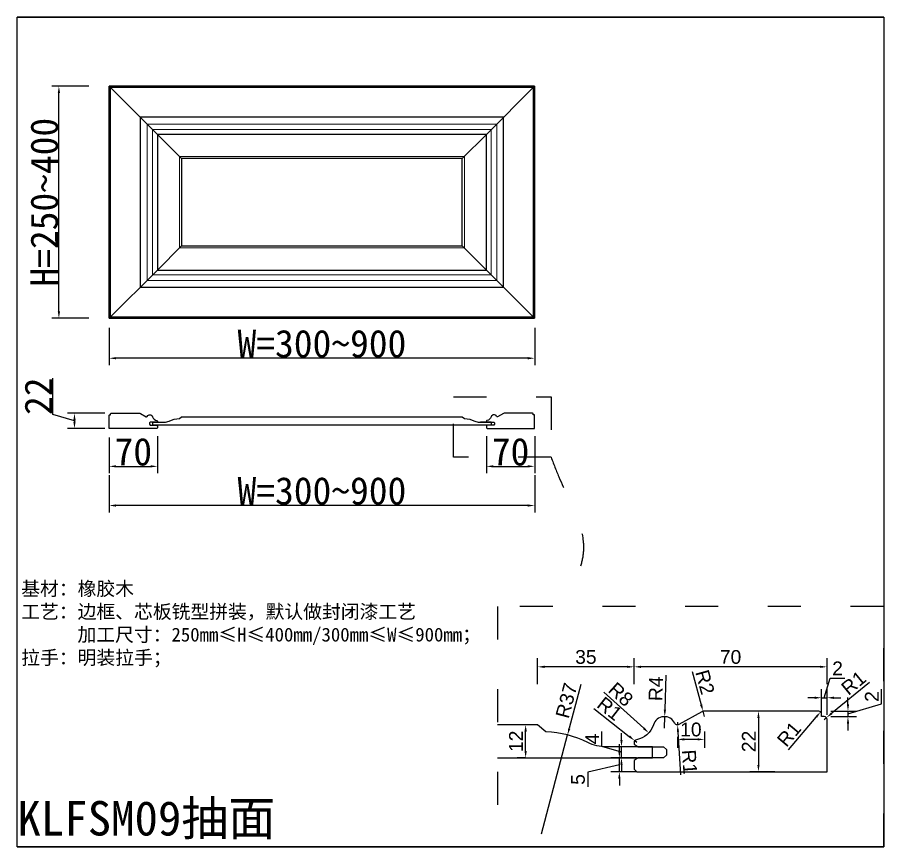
# Model space of a CAD drawing. Header units: inches. Extents: x 49347 to 63816, y 8487 to 15335.
# Drawn here: x 52449 to 53706, y 10398 to 11602 of the extents above; entities that cross this region are included whole.
import ezdxf

# ---------------------------------------------------------------- set-up
doc = ezdxf.new("R2010")
doc.units = ezdxf.units.IN
doc.header["$LTSCALE"] = 4
doc.linetypes.add('100', pattern=[30, 12, -18])
doc.layers.add('主色线', color=29, linetype='Continuous', lineweight=5)
doc.layers.add('粗实线', color=7, linetype='Continuous')
doc.styles.add('KLF-1_宋体', font='SimSun.ttf')
doc.styles.get("Standard").update_dxf_attribs({"font": 'arial.ttf'})
doc.styles.add('ZB_宋体', font='SimSun.ttf')
doc.dimstyles.new('ZB16-1.0+4倍大样', dxfattribs={"dimscale": 10, "dimtxt": 2, "dimasz": 1, "dimexe": 1.25, "dimexo": 0.625, "dimgap": 0.4, "dimtad": 1, "dimdec": 1, "dimlfac": 0.25, "dimtxsty": 'Standard', "dimcen": 2.5, "dimclrd": 144, "dimclre": 144, "dimclrt": 4, "dimadec": 0, "dimazin": 0, "dimtfac": 1, "dimtdec": 1, "dimtmove": 1, "dimatfit": 3, "dimfxlon": 1, "dimarcsym": 0})
doc.dimstyles.new('客来福标注小', dxfattribs={"dimscale": 20, "dimtxt": 2, "dimasz": 0.5, "dimexe": 0.5, "dimexo": 0, "dimgap": 0.05, "dimtad": 1, "dimdec": 0, "dimzin": 0, "dimdsep": 46, "dimtxsty": 'Standard', "dimcen": 0, "dimclrd": 256, "dimclre": 256, "dimclrt": 256, "dimadec": 0, "dimazin": 0, "dimtfac": 1, "dimtdec": 0, "dimtofl": 0, "dimtmove": 1, "dimatfit": 3, "dimfxl": 2.2, "dimfxlon": 1, "dimtolj": 1, "dimtzin": 0, "dimarcsym": 0})

# ---------------------------------------------------------------- blocks, each defined once
blk = doc.blocks.new('*D134')
at = {"lineweight": -2, "transparency": 16777216}
for p, q in [((52582.1, 10992.3), (52582.1, 10940.2)), ((52652.1, 10994.2), (52652.1, 10940.2)), ((52592.1, 10950.2), (52642.1, 10950.2))]:
    blk.add_line(p, q, dxfattribs=at)
at = {"transparency": 16777216}
for points in [[(52592.1, 10951.9), (52592.1, 10948.6), (52582.1, 10950.2)], [(52642.1, 10951.9), (52642.1, 10948.6), (52652.1, 10950.2)]]:
    blk.add_solid(points, dxfattribs=at)
at = {"layer": 'Defpoints', "color": 0, "transparency": 16777216}
for p in [(52582.1, 10992.3), (52652.1, 10994.9), (52652.1, 10950.2)]:
    blk.add_point(p, dxfattribs=at)
at = {"transparency": 16777216, "insert": (52617.1, 10971.2), "char_height": 40, "attachment_point": 5, "style": 'KLF-1_宋体'}
blk.add_mtext('\\A1;70', dxfattribs=at)
blk = doc.blocks.new('*D135')
at = {"lineweight": -2, "transparency": 16777216}
for p, q in [((53129.5, 10994.2), (53129.5, 10940.2)), ((53199.5, 10994.2), (53199.5, 10940.2)), ((53139.5, 10950.2), (53189.5, 10950.2))]:
    blk.add_line(p, q, dxfattribs=at)
at = {"transparency": 16777216}
for points in [[(53139.5, 10951.9), (53139.5, 10948.6), (53129.5, 10950.2)], [(53189.5, 10951.9), (53189.5, 10948.6), (53199.5, 10950.2)]]:
    blk.add_solid(points, dxfattribs=at)
at = {"layer": 'Defpoints', "color": 0, "transparency": 16777216}
for p in [(53129.5, 10994.9), (53199.5, 10996.9), (53199.5, 10950.2)]:
    blk.add_point(p, dxfattribs=at)
at = {"transparency": 16777216, "insert": (53164.5, 10971.2), "char_height": 40, "attachment_point": 5, "style": 'KLF-1_宋体'}
blk.add_mtext('\\A1;70', dxfattribs=at)
blk = doc.blocks.new('*D136')
at = {"lineweight": -2, "transparency": 16777216}
for p, q in [((52582.1, 10937.4), (52582.1, 10883.4)), ((53199.5, 10937.4), (53199.5, 10883.4)), ((53189.5, 10893.4), (52592.1, 10893.4))]:
    blk.add_line(p, q, dxfattribs=at)
at = {"transparency": 16777216}
for points in [[(52592.1, 10895), (52592.1, 10891.7), (52582.1, 10893.4)], [(53189.5, 10895), (53189.5, 10891.7), (53199.5, 10893.4)]]:
    blk.add_solid(points, dxfattribs=at)
at = {"layer": 'Defpoints', "color": 0, "transparency": 16777216}
for p in [(52582.1, 10988.5), (53199.5, 10988.5), (52582.1, 10893.4)]:
    blk.add_point(p, dxfattribs=at)
at = {"transparency": 16777216, "insert": (52890.8, 10914.4), "char_height": 40, "attachment_point": 5, "style": 'KLF-1_宋体'}
blk.add_mtext('\\A1;W=300~900', dxfattribs=at)
blk = doc.blocks.new('*D137')
at = {"lineweight": -2, "transparency": 16777216}
for p, q in [((52552.6, 11502), (52499.1, 11502)), ((52509.1, 11175.2), (52509.1, 11492)), ((52552.6, 11165.2), (52499.1, 11165.2))]:
    blk.add_line(p, q, dxfattribs=at)
at = {"transparency": 16777216}
for points in [[(52507.5, 11492), (52510.8, 11492), (52509.1, 11502)], [(52507.5, 11175.2), (52510.8, 11175.2), (52509.1, 11165.2)]]:
    blk.add_solid(points, dxfattribs=at)
at = {"layer": 'Defpoints', "color": 0, "transparency": 16777216}
for p in [(52509.1, 11502), (52552.6, 11502), (52552.6, 11165.2)]:
    blk.add_point(p, dxfattribs=at)
at = {"transparency": 16777216, "insert": (52488.1, 11333.6), "char_height": 40, "attachment_point": 5, "rotation": 90, "style": 'KLF-1_宋体'}
blk.add_mtext('\\A1;H=250~400', dxfattribs=at)
blk = doc.blocks.new('*D138')
at = {"color": 144, "lineweight": -2, "transparency": 16777216}
for p, q in [((53186.4, 10575.2), (53173.9, 10575.2)), ((53186.4, 10537.2), (53186.4, 10565.2)), ((53186.4, 10527.2), (53173.9, 10527.2))]:
    blk.add_line(p, q, dxfattribs=at)
at = {"color": 144, "transparency": 16777216}
for points in [[(53184.7, 10565.2), (53188.1, 10565.2), (53186.4, 10575.2)], [(53184.7, 10537.2), (53188.1, 10537.2), (53186.4, 10527.2)]]:
    blk.add_solid(points, dxfattribs=at)
at = {"layer": 'Defpoints', "color": 0, "transparency": 16777216}
for p in [(53186.4, 10575.2), (53191.3, 10575.2), (53191.3, 10527.2)]:
    blk.add_point(p, dxfattribs=at)
at = {"color": 4, "transparency": 16777216, "insert": (53172.4, 10551.2), "char_height": 20, "attachment_point": 5, "rotation": 90}
blk.add_mtext('12', dxfattribs=at)
blk = doc.blocks.new('*D139')
at = {"color": 144, "lineweight": -2, "transparency": 16777216}
for p, q in [((53343.8, 10634.3), (53343.8, 10671.8)), ((53623.8, 10634.3), (53623.8, 10671.8)), ((53613.8, 10659.3), (53353.8, 10659.3))]:
    blk.add_line(p, q, dxfattribs=at)
at = {"color": 144, "transparency": 16777216}
for points in [[(53353.8, 10660.9), (53353.8, 10657.6), (53343.8, 10659.3)], [(53613.8, 10660.9), (53613.8, 10657.6), (53623.8, 10659.3)]]:
    blk.add_solid(points, dxfattribs=at)
at = {"layer": 'Defpoints', "color": 0, "transparency": 16777216}
for p in [(53343.8, 10659.3), (53623.8, 10600.6), (53343.8, 10579.5)]:
    blk.add_point(p, dxfattribs=at)
at = {"color": 4, "transparency": 16777216, "insert": (53483.8, 10673.5), "char_height": 20, "attachment_point": 5}
blk.add_mtext('70', dxfattribs=at)
blk = doc.blocks.new('*D140')
at = {"color": 144, "lineweight": -2, "transparency": 16777216}
for p, q in [((53203.8, 10634.3), (53203.8, 10671.8)), ((53343.8, 10634.3), (53343.8, 10671.8)), ((53333.8, 10659.3), (53213.8, 10659.3))]:
    blk.add_line(p, q, dxfattribs=at)
at = {"color": 144, "transparency": 16777216}
for points in [[(53213.8, 10660.9), (53213.8, 10657.6), (53203.8, 10659.3)], [(53333.8, 10660.9), (53333.8, 10657.6), (53343.8, 10659.3)]]:
    blk.add_solid(points, dxfattribs=at)
at = {"layer": 'Defpoints', "color": 0, "transparency": 16777216}
for p in [(53203.8, 10659.3), (53203.8, 10605.1), (53343.8, 10579.5)]:
    blk.add_point(p, dxfattribs=at)
at = {"color": 4, "transparency": 16777216, "insert": (53273.8, 10673.5), "char_height": 20, "attachment_point": 5}
blk.add_mtext('35', dxfattribs=at)
blk = doc.blocks.new('*D141')
at = {"color": 144, "lineweight": -2, "transparency": 16777216}
for p, q in [((53548.2, 10595), (53511.7, 10595)), ((53524.2, 10585), (53524.2, 10517)), ((53548.2, 10507), (53511.7, 10507))]:
    blk.add_line(p, q, dxfattribs=at)
at = {"color": 144, "transparency": 16777216}
for points in [[(53522.6, 10585), (53525.9, 10585), (53524.2, 10595)], [(53522.6, 10517), (53525.9, 10517), (53524.2, 10507)]]:
    blk.add_solid(points, dxfattribs=at)
at = {"layer": 'Defpoints', "color": 0, "transparency": 16777216}
for p in [(53554.4, 10595), (53524.2, 10507), (53554.4, 10507)]:
    blk.add_point(p, dxfattribs=at)
at = {"color": 4, "transparency": 16777216, "insert": (53510.2, 10551), "char_height": 20, "attachment_point": 5, "rotation": 90}
blk.add_mtext('22', dxfattribs=at)
blk = doc.blocks.new('*D142')
at = {"color": 144, "lineweight": -2, "transparency": 16777216}
for p, q in [((53297, 10543.7), (53297, 10565.5)), ((53325.5, 10553.2), (53325.5, 10563.2)), ((53325.5, 10535.2), (53297, 10543.7)), ((53326.6, 10543.2), (53313, 10543.2)), ((53325.5, 10527.2), (53325.5, 10543.2)), ((53325.5, 10527.2), (53325.5, 10543.2)), ((53326.6, 10527.2), (53313, 10527.2)), ((53325.5, 10517.2), (53325.5, 10507.2))]:
    blk.add_line(p, q, dxfattribs=at)
at = {"color": 144, "transparency": 16777216}
for points in [[(53323.8, 10553.2), (53327.1, 10553.2), (53325.5, 10543.2)], [(53323.8, 10517.2), (53327.1, 10517.2), (53325.5, 10527.2)]]:
    blk.add_solid(points, dxfattribs=at)
at = {"layer": 'Defpoints', "color": 0, "transparency": 16777216}
for p in [(53325.5, 10543.2), (53332.9, 10543.2), (53332.9, 10527.2)]:
    blk.add_point(p, dxfattribs=at)
at = {"color": 4, "transparency": 16777216, "insert": (53283, 10554.6), "char_height": 20, "attachment_point": 5, "rotation": 90}
blk.add_mtext('4', dxfattribs=at)
blk = doc.blocks.new('*D143')
at = {"color": 144, "lineweight": -2, "transparency": 16777216}
for p, q in [((53322.4, 10537.2), (53322.4, 10547.2)), ((53347.4, 10527.2), (53309.9, 10527.2)), ((53322.4, 10507), (53322.4, 10527.2)), ((53322.4, 10507), (53322.4, 10527.2)), ((53322.4, 10517.1), (53276.5, 10506.4)), ((53276.5, 10506.4), (53276.5, 10485.2)), ((53347.4, 10507), (53309.9, 10507)), ((53322.4, 10497), (53322.4, 10487))]:
    blk.add_line(p, q, dxfattribs=at)
at = {"color": 144, "transparency": 16777216}
for points in [[(53320.7, 10537.2), (53324, 10537.2), (53322.4, 10527.2)], [(53320.7, 10497), (53324, 10497), (53322.4, 10507)]]:
    blk.add_solid(points, dxfattribs=at)
at = {"layer": 'Defpoints', "color": 0, "transparency": 16777216}
for p in [(53322.4, 10527.2), (53361.6, 10527.2), (53361.6, 10507)]:
    blk.add_point(p, dxfattribs=at)
at = {"color": 4, "transparency": 16777216, "insert": (53262.4, 10495.8), "char_height": 20, "attachment_point": 5, "rotation": 90}
blk.add_mtext('5', dxfattribs=at)
blk = doc.blocks.new('*D144')
at = {"color": 144, "lineweight": -2, "transparency": 16777216}
for p, q in [((53702.8, 10605.5), (53702.8, 10626.8)), ((53654.1, 10605), (53654.1, 10615)), ((53654.1, 10591), (53702.8, 10605.5)), ((53629.1, 10595), (53666.6, 10595)), ((53629.1, 10587), (53666.6, 10587)), ((53654.1, 10595), (53654.1, 10587)), ((53654.1, 10595), (53654.1, 10587)), ((53654.1, 10577), (53654.1, 10567))]:
    blk.add_line(p, q, dxfattribs=at)
at = {"color": 144, "transparency": 16777216}
for points in [[(53652.5, 10605), (53655.8, 10605), (53654.1, 10595)], [(53652.5, 10577), (53655.8, 10577), (53654.1, 10587)]]:
    blk.add_solid(points, dxfattribs=at)
at = {"layer": 'Defpoints', "color": 0, "transparency": 16777216}
for p in [(53592, 10595), (53618.4, 10587), (53654.1, 10587)]:
    blk.add_point(p, dxfattribs=at)
at = {"color": 4, "transparency": 16777216, "insert": (53688.7, 10616.2), "char_height": 20, "attachment_point": 5, "rotation": 90}
blk.add_mtext('2', dxfattribs=at)
blk = doc.blocks.new('*D145')
at = {"color": 144, "lineweight": -2, "transparency": 16777216}
for p, q in [((53619.8, 10614.4), (53628.4, 10642.9)), ((53628.4, 10642.9), (53649.6, 10642.9)), ((53615.8, 10593.2), (53615.8, 10626.9)), ((53623.8, 10589.8), (53623.8, 10626.9)), ((53605.8, 10614.4), (53595.8, 10614.4)), ((53615.8, 10614.4), (53623.8, 10614.4)), ((53615.8, 10614.4), (53623.8, 10614.4)), ((53633.8, 10614.4), (53643.8, 10614.4))]:
    blk.add_line(p, q, dxfattribs=at)
at = {"color": 144, "transparency": 16777216}
for points in [[(53605.8, 10616), (53605.8, 10612.7), (53615.8, 10614.4)], [(53633.8, 10616), (53633.8, 10612.7), (53623.8, 10614.4)]]:
    blk.add_solid(points, dxfattribs=at)
at = {"layer": 'Defpoints', "color": 0, "transparency": 16777216}
for p in [(53623.8, 10614.4), (53615.8, 10587), (53623.8, 10583.5)]:
    blk.add_point(p, dxfattribs=at)
at = {"color": 4, "transparency": 16777216, "insert": (53639, 10657), "char_height": 20, "attachment_point": 5}
blk.add_mtext('2', dxfattribs=at)
blk = doc.blocks.new('*D146')
at = {"color": 144, "lineweight": -2, "transparency": 16777216}
for p, q in [((53389.7, 10647.1), (53388.5, 10596.9)), ((53387.8, 10570.3), (53388.2, 10587))]:
    blk.add_line(p, q, dxfattribs=at)
at = {"color": 144, "transparency": 16777216}
blk.add_solid([(53386.8, 10597), (53390.1, 10596.9), (53388.2, 10587)], dxfattribs=at)
at = {"layer": 'Defpoints', "color": 0, "transparency": 16777216}
for p in [(53388.2, 10587), (53387.8, 10570.3)]:
    blk.add_point(p, dxfattribs=at)
at = {"color": 4, "transparency": 16777216, "insert": (53375.2, 10627.4), "char_height": 20, "attachment_point": 5, "rotation": 88.604}
blk.add_mtext('R4', dxfattribs=at)
blk = doc.blocks.new('*D147')
at = {"color": 144, "lineweight": -2, "transparency": 16777216}
blk.add_line((53300.1, 10622.3), (53357.8, 10570.1), dxfattribs=at)
at = {"color": 144, "transparency": 16777216}
blk.add_solid([(53358.9, 10571.3), (53356.6, 10568.9), (53365.2, 10563.4)], dxfattribs=at)
at = {"layer": 'Defpoints', "color": 0, "transparency": 16777216}
for p in [(53342, 10584.4), (53365.2, 10563.4)]:
    blk.add_point(p, dxfattribs=at)
at = {"color": 4, "transparency": 16777216, "insert": (53324.5, 10619.3), "char_height": 20, "attachment_point": 5, "rotation": 317.8662}
blk.add_mtext('R8', dxfattribs=at)
blk = doc.blocks.new('*D148')
at = {"color": 144, "lineweight": -2, "transparency": 16777216}
for p, q in [((53427.9, 10652.6), (53441.1, 10604.3)), ((53445.9, 10587), (53443.8, 10594.7))]:
    blk.add_line(p, q, dxfattribs=at)
at = {"color": 144, "transparency": 16777216}
blk.add_solid([(53442.7, 10604.8), (53439.5, 10603.9), (53443.8, 10594.7)], dxfattribs=at)
at = {"layer": 'Defpoints', "color": 0, "transparency": 16777216}
for p in [(53443.8, 10594.7), (53445.9, 10587)]:
    blk.add_point(p, dxfattribs=at)
at = {"color": 4, "transparency": 16777216, "insert": (53446.7, 10637), "char_height": 20, "attachment_point": 5, "rotation": 285.3427}
blk.add_mtext('R2', dxfattribs=at)
blk = doc.blocks.new('*D149')
at = {"color": 144, "lineweight": -2, "transparency": 16777216}
for p, q in [((53685.2, 10636.6), (53630.6, 10591.8)), ((53619.8, 10583), (53622.9, 10585.5))]:
    blk.add_line(p, q, dxfattribs=at)
at = {"color": 144, "transparency": 16777216}
blk.add_solid([(53629.6, 10593.1), (53631.7, 10590.6), (53622.9, 10585.5)], dxfattribs=at)
at = {"layer": 'Defpoints', "color": 0, "transparency": 16777216}
for p in [(53622.9, 10585.5), (53619.8, 10583)]:
    blk.add_point(p, dxfattribs=at)
at = {"color": 4, "transparency": 16777216, "insert": (53662.2, 10635.9), "char_height": 20, "attachment_point": 5, "rotation": 39.3786}
blk.add_mtext('R1', dxfattribs=at)
blk = doc.blocks.new('*D150')
at = {"color": 144, "lineweight": -2, "transparency": 16777216}
blk.add_line((53567.6, 10538.6), (53607.9, 10586.4), dxfattribs=at)
at = {"color": 144, "transparency": 16777216}
blk.add_solid([(53606.7, 10587.4), (53609.2, 10585.3), (53614.4, 10594)], dxfattribs=at)
at = {"layer": 'Defpoints', "color": 0, "transparency": 16777216}
for p in [(53611.8, 10591), (53614.4, 10594)]:
    blk.add_point(p, dxfattribs=at)
at = {"color": 4, "transparency": 16777216, "insert": (53568.6, 10561.6), "char_height": 20, "attachment_point": 5, "rotation": 49.8134}
blk.add_mtext('R1', dxfattribs=at)
blk = doc.blocks.new('*D151')
at = {"color": 144, "lineweight": -2, "transparency": 16777216}
for p, q in [((53406.6, 10579), (53406.8, 10575)), ((53411.5, 10502.3), (53407.5, 10565))]:
    blk.add_line(p, q, dxfattribs=at)
blk.add_arc((53406.6, 10579), 4, 270, 273.6833, dxfattribs=at)
at = {"color": 144, "transparency": 16777216}
blk.add_solid([(53409.1, 10565.1), (53405.8, 10564.9), (53406.8, 10575)], dxfattribs=at)
at = {"layer": 'Defpoints', "color": 0, "transparency": 16777216}
for p in [(53406.6, 10579), (53406.8, 10575)]:
    blk.add_point(p, dxfattribs=at)
at = {"color": 4, "transparency": 16777216, "insert": (53424.3, 10521.3), "char_height": 20, "attachment_point": 5, "rotation": 273.6833}
blk.add_mtext('R1', dxfattribs=at)
blk = doc.blocks.new('*D152')
at = {"color": 144, "lineweight": -2, "transparency": 16777216}
for p, q in [((53285.3, 10598.9), (53336.8, 10558.3)), ((53347.8, 10549.6), (53344.7, 10552.1))]:
    blk.add_line(p, q, dxfattribs=at)
at = {"color": 144, "transparency": 16777216}
blk.add_solid([(53337.8, 10559.6), (53335.8, 10557), (53344.7, 10552.1)], dxfattribs=at)
at = {"layer": 'Defpoints', "color": 0, "transparency": 16777216}
for p in [(53344.7, 10552.1), (53347.8, 10549.6)]:
    blk.add_point(p, dxfattribs=at)
at = {"color": 4, "transparency": 16777216, "insert": (53308.3, 10598.6), "char_height": 20, "attachment_point": 5, "rotation": 321.741}
blk.add_mtext('R1', dxfattribs=at)
blk = doc.blocks.new('*D153')
at = {"color": 144, "lineweight": -2, "transparency": 16777216}
for p, q in [((53445.9, 10565.6), (53445.9, 10541.5)), ((53406.6, 10557.6), (53406.6, 10541.5)), ((53435.9, 10554), (53416.6, 10554))]:
    blk.add_line(p, q, dxfattribs=at)
at = {"color": 144, "transparency": 16777216}
for points in [[(53416.6, 10555.6), (53416.6, 10552.3), (53406.6, 10554)], [(53435.9, 10555.6), (53435.9, 10552.3), (53445.9, 10554)]]:
    blk.add_solid(points, dxfattribs=at)
at = {"layer": 'Defpoints', "color": 0, "transparency": 16777216}
for p in [(53406.6, 10563.9), (53445.9, 10571.9), (53406.6, 10554)]:
    blk.add_point(p, dxfattribs=at)
at = {"color": 4, "transparency": 16777216, "insert": (53426.2, 10568.2), "char_height": 20, "attachment_point": 5}
blk.add_mtext('10', dxfattribs=at)
blk = doc.blocks.new('*D154')
at = {"color": 144, "lineweight": -2, "transparency": 16777216}
for p, q in [((53266.6, 10633.7), (53249.8, 10570.1)), ((53209.4, 10416.9), (53247.2, 10560.4))]:
    blk.add_line(p, q, dxfattribs=at)
at = {"color": 144, "transparency": 16777216}
blk.add_solid([(53248.2, 10570.5), (53251.4, 10569.6), (53247.2, 10560.4)], dxfattribs=at)
at = {"layer": 'Defpoints', "color": 0, "transparency": 16777216}
for p in [(53247.2, 10560.4), (53209.4, 10416.9)]:
    blk.add_point(p, dxfattribs=at)
at = {"color": 4, "transparency": 16777216, "insert": (53245.7, 10610.3), "char_height": 20, "attachment_point": 5, "rotation": 75.2365}
blk.add_mtext('R37', dxfattribs=at)
blk = doc.blocks.new('*D155')
at = {"lineweight": -2, "transparency": 16777216}
for p, q in [((52582.1, 11151.1), (52582.1, 11097.1)), ((53199.5, 11151.1), (53199.5, 11097.1)), ((53189.5, 11107.1), (52592.1, 11107.1))]:
    blk.add_line(p, q, dxfattribs=at)
at = {"transparency": 16777216}
for points in [[(52592.1, 11108.8), (52592.1, 11105.5), (52582.1, 11107.1)], [(53189.5, 11108.8), (53189.5, 11105.5), (53199.5, 11107.1)]]:
    blk.add_solid(points, dxfattribs=at)
at = {"layer": 'Defpoints', "color": 0, "transparency": 16777216}
for p in [(52582.1, 11202.3), (53199.5, 11202.3), (52582.1, 11107.1)]:
    blk.add_point(p, dxfattribs=at)
at = {"transparency": 16777216, "insert": (52890.8, 11128.1), "char_height": 40, "attachment_point": 5, "style": 'KLF-1_宋体'}
blk.add_mtext('\\A1;W=300~900', dxfattribs=at)
blk = doc.blocks.new('*D156')
at = {"lineweight": -2, "transparency": 16777216}
for p, q in [((52500.2, 11025.6), (52500.2, 11078.4)), ((52531.7, 11016.2), (52500.2, 11025.6)), ((52575.7, 11027.2), (52521.7, 11027.2)), ((52531.7, 11017.2), (52531.7, 11015.2)), ((52575.7, 11005.2), (52521.7, 11005.2))]:
    blk.add_line(p, q, dxfattribs=at)
at = {"transparency": 16777216}
for points in [[(52530.1, 11017.2), (52533.4, 11017.2), (52531.7, 11027.2)], [(52530.1, 11015.2), (52533.4, 11015.2), (52531.7, 11005.2)]]:
    blk.add_solid(points, dxfattribs=at)
at = {"layer": 'Defpoints', "color": 0, "transparency": 16777216}
for p in [(52602.4, 11027.2), (52531.7, 11005.2), (52602.4, 11005.2)]:
    blk.add_point(p, dxfattribs=at)
at = {"transparency": 16777216, "insert": (52479.2, 11052), "char_height": 40, "attachment_point": 5, "rotation": 90, "style": 'KLF-1_宋体'}
blk.add_mtext('\\A1;22', dxfattribs=at)

msp = doc.modelspace()

# ---------------------------------------------------------------- linework, layer by layer
for p, q in [((53705.93, 11601.89, 0), (52448.81, 11601.89, 0)), ((52448.81, 11601.89, 0), (53705.93, 11601.89, 0)), ((52994.59, 11601.89, 0), (52663.43, 11601.89, 0)), ((53132.7, 11601.89, 0), (52994.59, 11601.89, 0)), ((52994.59, 11601.89, 0), (53471.73, 11601.89, 0)), ((53471.73, 11601.89, 0), (53132.7, 11601.89, 0)), ((53705.93, 11601.89, 0), (53471.73, 11601.89, 0)), ((53705.93, 11601.89, 0), (53471.73, 11601.89, 0)), ((52448.81, 10398.26, 0), (53705.93, 10398.26, 0))]:
    msp.add_line(p, q)
at = {"color": 0}
msp.add_line((52448.81, 10398.26, 0), (52448.81, 11601.89, 0), dxfattribs=at)
at = {"color": 3}
for q in [(52448.81, 11601.89, 0), (53705.93, 10398.26, 0)]:
    msp.add_line((53705.93, 11601.89, 0), q, dxfattribs=at)
at = {"color": 250}
for p, q in [((52652.08, 11432.03, 0), (52582.08, 11502.03, 0)), ((53129.49, 11432.03, 0), (53199.49, 11502.03, 0)), ((52652.08, 11432.03, 0), (52687.08, 11397.03, 0)), ((53094.49, 11397.03, 0), (53129.49, 11432.03, 0)), ((52687.08, 11270.15, 0), (52652.08, 11235.15, 0)), ((53094.49, 11270.15, 0), (53129.49, 11235.15, 0)), ((52652.08, 11235.15, 0), (52582.08, 11165.15, 0)), ((53129.49, 11235.15, 0), (53199.49, 11165.15, 0))]:
    msp.add_line(p, q, dxfattribs=at)
at = {"color": 0, "elevation": 0}
for points in [[(52448.81, 11601.89), (53705.93, 11601.89), (53705.93, 10398.26), (52448.81, 10398.26)], [(52582.08, 11502.03), (53199.39, 11502.03), (53199.39, 11165.15), (52582.08, 11165.15)]]:
    msp.add_lwpolyline(points, close=True, dxfattribs=at)
at = {"color": 2, "elevation": 0}
msp.add_lwpolyline([(52582.08, 11165.15), (53199.39, 11165.15), (53199.39, 11502.03), (52582.08, 11502.03)], close=True, dxfattribs=at)
at = {"color": 251, "linetype": '100', "elevation": 0}
for points in [[(53081.74, 11051.15), (53223.36, 11051.15), (53223.36, 10963.78), (53081.74, 10963.78)], [(53705.93, 10746.96), (53145.4, 10746.96), (53145.4, 10398.26), (53705.93, 10398.26)]]:
    msp.add_lwpolyline(points, close=True, dxfattribs=at)
at = {"color": 2, "elevation": 0}
for points in [[(52612.08, 11027.18), (52626.56, 11027.18, -0.1274582), (52627.54, 11026.93), (52635.86, 11022.31, 0.1274582), (52636.34, 11022.18), (52636.39, 11022.18, 0.2924495), (52637.3, 11022.76, -0.6933753), (52645.08, 11022.18, 0.2819001), (52651.25, 11016.82, -0.3664776), (52652.08, 11015.84), (52652.08, 11015.23), (52650.58, 11014.23), (52641.38, 11014.23), (52640.38, 11013.23), (52640.38, 11011.23), (52641.38, 11010.23), (52650.58, 11010.23), (52652.08, 11009.23), (52652.08, 11006.18), (52651.08, 11005.18), (52582.08, 11005.18), (52582.08, 11024.18, -0.4142136), (52583.08, 11025.18), (52584.08, 11025.18), (52584.08, 11026.18, -0.4142136), (52585.08, 11027.18), (52626.56, 11027.18)], [(53169.49, 11027.18), (53155.01, 11027.18, 0.1274582), (53154.04, 11026.93), (53145.71, 11022.31, -0.1274582), (53145.23, 11022.18), (53145.18, 11022.18, -0.2924495), (53144.27, 11022.76, 0.6933753), (53136.49, 11022.18, -0.2819001), (53130.32, 11016.82, 0.3664776), (53129.49, 11015.84), (53129.49, 11015.23), (53130.99, 11014.23), (53140.19, 11014.23), (53141.19, 11013.23), (53141.19, 11011.23), (53140.19, 11010.23), (53130.99, 11010.23), (53129.49, 11009.23), (53129.49, 11006.18), (53130.49, 11005.18), (53199.49, 11005.18), (53199.49, 11024.18, 0.4142136), (53198.49, 11025.18), (53197.49, 11025.18), (53197.49, 11026.18, 0.4142136), (53196.49, 11027.18), (53155.01, 11027.18)], [(53136.19, 11014.23), (53121.08, 11014.23), (53136.19, 11014.23), (53136.19, 11010.23), (52645.38, 11010.23), (52645.38, 11014.23), (52662.08, 11014.23, 0.1107937), (52668.92, 11015.76, -0.1068206), (52684.08, 11019.73), (52687.08, 11022.23), (53094.49, 11022.23), (53097.49, 11019.73, -0.1068206), (53112.65, 11015.76, 0.1107937), (53119.49, 11014.23), (53136.19, 11014.23), (53127.29, 11014.23)], [(53503.8, 10594.96), (53445.88, 10594.96, 0.1274582), (53441.99, 10593.95), (53408.71, 10575.46, -0.1274582), (53406.77, 10574.96), (53406.57, 10574.96, -0.2924495), (53402.93, 10577.28, 0.6933753), (53371.8, 10574.96, -0.2819001), (53347.14, 10553.54, 0.3664776), (53343.8, 10549.59), (53343.8, 10547.16), (53349.8, 10543.16), (53386.6, 10543.16), (53390.6, 10539.16), (53390.6, 10531.16), (53386.6, 10527.16), (53349.8, 10527.16), (53343.8, 10523.16), (53343.8, 10510.96), (53347.8, 10506.96), (53623.8, 10506.96), (53623.8, 10582.96, 0.4142136), (53619.8, 10586.96), (53615.8, 10586.96), (53615.8, 10590.96, 0.4142136), (53611.8, 10594.96), (53445.88, 10594.96)], [(53145.4, 10527.16), (53370.6, 10527.16), (53370.6, 10543.16), (53303.8, 10543.16, -0.1107937), (53276.46, 10549.29, 0.1068206), (53215.81, 10565.16), (53203.8, 10575.16), (53145.4, 10575.16)]]:
    msp.add_lwpolyline(points, format="xyb", dxfattribs=at)
at = {"color": 251, "linetype": '100'}
msp.add_open_spline([(53223.36, 10963.78, 0), (53256.92, 10869.3, 0), (53301.77, 10842.09, 0), (53236.39, 10750.69, 0), (53233.64, 10746.96, 0)], degree=3, knots=[0, 0, 0, 0, 104.1239361, 108.4583976, 108.4583976, 108.4583976, 108.4583976], dxfattribs=at)
at = {"layer": '主色线', "color": 250, "elevation": 0}
for points in [[(52584.08, 11167.15), (53197.49, 11167.15), (53197.49, 11500.03), (52584.08, 11500.03)], [(52637.08, 11220.15), (53144.49, 11220.15), (53144.49, 11447.03), (52637.08, 11447.03)], [(52645.08, 11228.15), (53136.49, 11228.15), (53136.49, 11439.03), (52645.08, 11439.03)], [(52684.08, 11267.15), (53097.49, 11267.15), (53097.49, 11400.03), (52684.08, 11400.03)]]:
    msp.add_lwpolyline(points, close=True, dxfattribs=at)
at = {"layer": '粗实线', "elevation": 0}
for points in [[(52582.08, 11502.03), (53199.49, 11502.03), (53199.49, 11165.15), (52582.08, 11165.15)], [(52582.08, 11165.15), (53199.49, 11165.15), (53199.49, 11502.03), (52582.08, 11502.03)], [(52627.08, 11210.15), (53154.49, 11210.15), (53154.49, 11457.03), (52627.08, 11457.03)], [(52652.08, 11235.15), (53129.49, 11235.15), (53129.49, 11432.03), (52652.08, 11432.03)], [(52687.08, 11270.15), (53094.49, 11270.15), (53094.49, 11397.03), (52687.08, 11397.03)]]:
    msp.add_lwpolyline(points, close=True, dxfattribs=at)

# ---------------------------------------------------------------- texts
at = {"lineweight": 25, "attachment_point": 1}
for s, insert, char_height, width, style in [('基材：橡胶木     \\P工艺：边框、芯板铣型拼装，默认做封闭漆工艺\\P      加工尺寸：250mm≤H≤400mm/300mm≤W≤900mm；\\P拉手：明装拉手；', (52454.45, 10782.71, 0), 20, 696.9233, 'ZB_宋体'), ('KLFSM09抽面', (52448.81, 10464.47, 0), 50, 6766.6201, 'KLF-1_宋体')]:
    msp.add_mtext(s, dxfattribs=dict(at, insert=insert, char_height=char_height, width=width, style=style))

# ---------------------------------------------------------------- dimensions: what is measured, and where the dimension line sits
at = {"color": 0}
dim = msp.add_linear_dim(base=(52509.14, 11502.03, 0), p1=(52552.62, 11165.15, 0), p2=(52552.62, 11502.03, 0), angle=270, text='H=250~400', dimstyle='客来福标注小', override={"dimtxsty": 'KLF-1_宋体'}, dxfattribs=at)
dim.commit()
dim.dimension.update_dxf_attribs({"geometry": '*D137', "text_midpoint": (52488.14, 11333.59, 0)})
for base, p1, p2, picture, middle in [((52582.08, 11107.13, 0), (53199.49, 11202.29, 0), (52582.08, 11202.29, 0), '*D155', (52890.79, 11128.13, 0)), ((52582.08, 10893.35, 0), (53199.49, 10988.51, 0), (52582.08, 10988.51, 0), '*D136', (52890.79, 10914.35, 0))]:
    dim = msp.add_linear_dim(base=base, p1=p1, p2=p2, text='W=300~900', dimstyle='客来福标注小', override={"dimtxsty": 'KLF-1_宋体'}, dxfattribs=at)
    dim.commit()
    dim.dimension.update_dxf_attribs({"geometry": picture, "text_midpoint": middle})
dim = msp.add_linear_dim(base=(52531.73, 11005.18, 0), p1=(52602.44, 11027.18, 0), p2=(52602.44, 11005.18, 0), angle=90, dimstyle='客来福标注小', override={"dimtxsty": 'KLF-1_宋体'}, dxfattribs=at)
dim.commit()
dim.dimension.update_dxf_attribs({"geometry": '*D156', "text_midpoint": (52479.23, 11026.63, 0)})
for base, p1, p2, picture, middle in [((52652.08, 10950.24, 0), (52582.08, 10992.33, 0), (52652.08, 10994.86, 0), '*D134', (52617.08, 10971.24, 0)), ((53199.49, 10950.24, 0), (53129.49, 10994.86, 0), (53199.49, 10996.9, 0), '*D135', (53164.49, 10971.24, 0))]:
    dim = msp.add_linear_dim(base=base, p1=p1, p2=p2, dimstyle='客来福标注小', override={"dimtxsty": 'KLF-1_宋体'}, dxfattribs=at)
    dim.commit()
    dim.dimension.update_dxf_attribs({"geometry": picture, "text_midpoint": middle})
for base, p1, p2, angle, picture, middle in [((53203.8, 10659.27, 0), (53343.8, 10579.53, 0), (53203.8, 10605.1, 0), 180, '*D140', (53273.8, 10673.48, 0)), ((53343.8, 10659.27, 0), (53623.8, 10600.61, 0), (53343.8, 10579.53, 0), 180, '*D139', (53483.8, 10673.48, 0)), ((53654.15, 10586.96, 0), (53591.95, 10594.96, 0), (53618.37, 10586.96, 0), 90, '*D144', (53688.73, 10609.54, 0)), ((53524.25, 10506.96, 0), (53554.41, 10594.96, 0), (53554.41, 10506.96, 0), 90, '*D141', (53510.2, 10550.96, 0)), ((53186.4, 10575.16, 0), (53191.31, 10527.16, 0), (53191.31, 10575.16, 0), 90, '*D138', (53172.36, 10551.16, 0)), ((53325.48, 10543.16, 0), (53332.87, 10527.16, 0), (53332.87, 10543.16, 0), 90, '*D142', (53282.98, 10547.71, 0))]:
    dim = msp.add_linear_dim(base=base, p1=p1, p2=p2, angle=angle, dimstyle='ZB16-1.0+4倍大样')
    dim.commit()
    dim.dimension.update_dxf_attribs({"geometry": picture, "text_midpoint": middle})
dim = msp.add_linear_dim(base=(53623.8, 10614.37, 0), p1=(53615.8, 10586.96, 0), p2=(53623.8, 10583.54, 0), dimstyle='ZB16-1.0+4倍大样')
dim.commit()
dim.dimension.update_dxf_attribs({"geometry": '*D145', "text_midpoint": (53632.37, 10656.95, 0)})
dim = msp.add_radius_dim(center=(53445.88, 10586.96, 0), mpoint=(53443.76, 10594.67, 0), dimstyle='ZB16-1.0+4倍大样')
dim.commit()
dim.dimension.update_dxf_attribs({"geometry": '*D148', "text_midpoint": (53446.71, 10636.98, 0)})
for center, mpoint, picture, middle in [((53619.8, 10582.96, 0), (53622.9, 10585.49, 0), '*D149', (53671.09, 10625.05, 0)), ((53347.8, 10549.59, 0), (53344.66, 10552.07, 0), '*D152', (53299.61, 10587.59, 0)), ((53611.8, 10590.96, 0), (53614.38, 10594.01, 0), '*D150', (53579.32, 10552.51, 0)), ((53406.57, 10578.96, 0), (53406.82, 10574.97, 0), '*D151', (53410.33, 10520.41, 0))]:
    dim = msp.add_radius_dim(center=center, mpoint=mpoint, dimstyle='ZB16-1.0+4倍大样')
    dim.commit()
    dim.dimension.update_dxf_attribs({"geometry": picture, "text_midpoint": middle, "dimtype": 132})
for center, mpoint, text, picture, middle in [((53209.43, 10416.9, 0), (53247.25, 10560.4, 0), 'R37', '*D154', (53245.7, 10610.33, 0)), ((53387.8, 10570.29, 0), (53388.21, 10586.95, 0), 'R4', '*D146', (53375.19, 10627.37, 0))]:
    dim = msp.add_radius_dim(center=center, mpoint=mpoint, text=text, dimstyle='ZB16-1.0+4倍大样')
    dim.commit()
    dim.dimension.update_dxf_attribs({"geometry": picture, "text_midpoint": middle})
dim = msp.add_radius_dim(center=(53341.99, 10584.38, 0), mpoint=(53365.18, 10563.4, 0), text='R8', dimstyle='ZB16-1.0+4倍大样')
dim.commit()
dim.dimension.update_dxf_attribs({"geometry": '*D147', "text_midpoint": (53315, 10608.8, 0), "dimtype": 132})
dim = msp.add_linear_dim(base=(53406.57, 10553.96, 0), p1=(53445.88, 10571.88, 0), p2=(53406.57, 10563.88, 0), text='10', dimstyle='ZB16-1.0+4倍大样')
dim.commit()
dim.dimension.update_dxf_attribs({"geometry": '*D153', "text_midpoint": (53426.22, 10553.96, 0), "dimtype": 128})
dim = msp.add_linear_dim(base=(53322.36, 10527.16, 0), p1=(53361.61, 10506.96, 0), p2=(53361.61, 10527.16, 0), angle=90, text='5', dimstyle='ZB16-1.0+4倍大样')
dim.commit()
dim.dimension.update_dxf_attribs({"geometry": '*D143', "text_midpoint": (53276.53, 10502.44, 0), "dimtype": 128})

doc.saveas('drawing.dxf')
